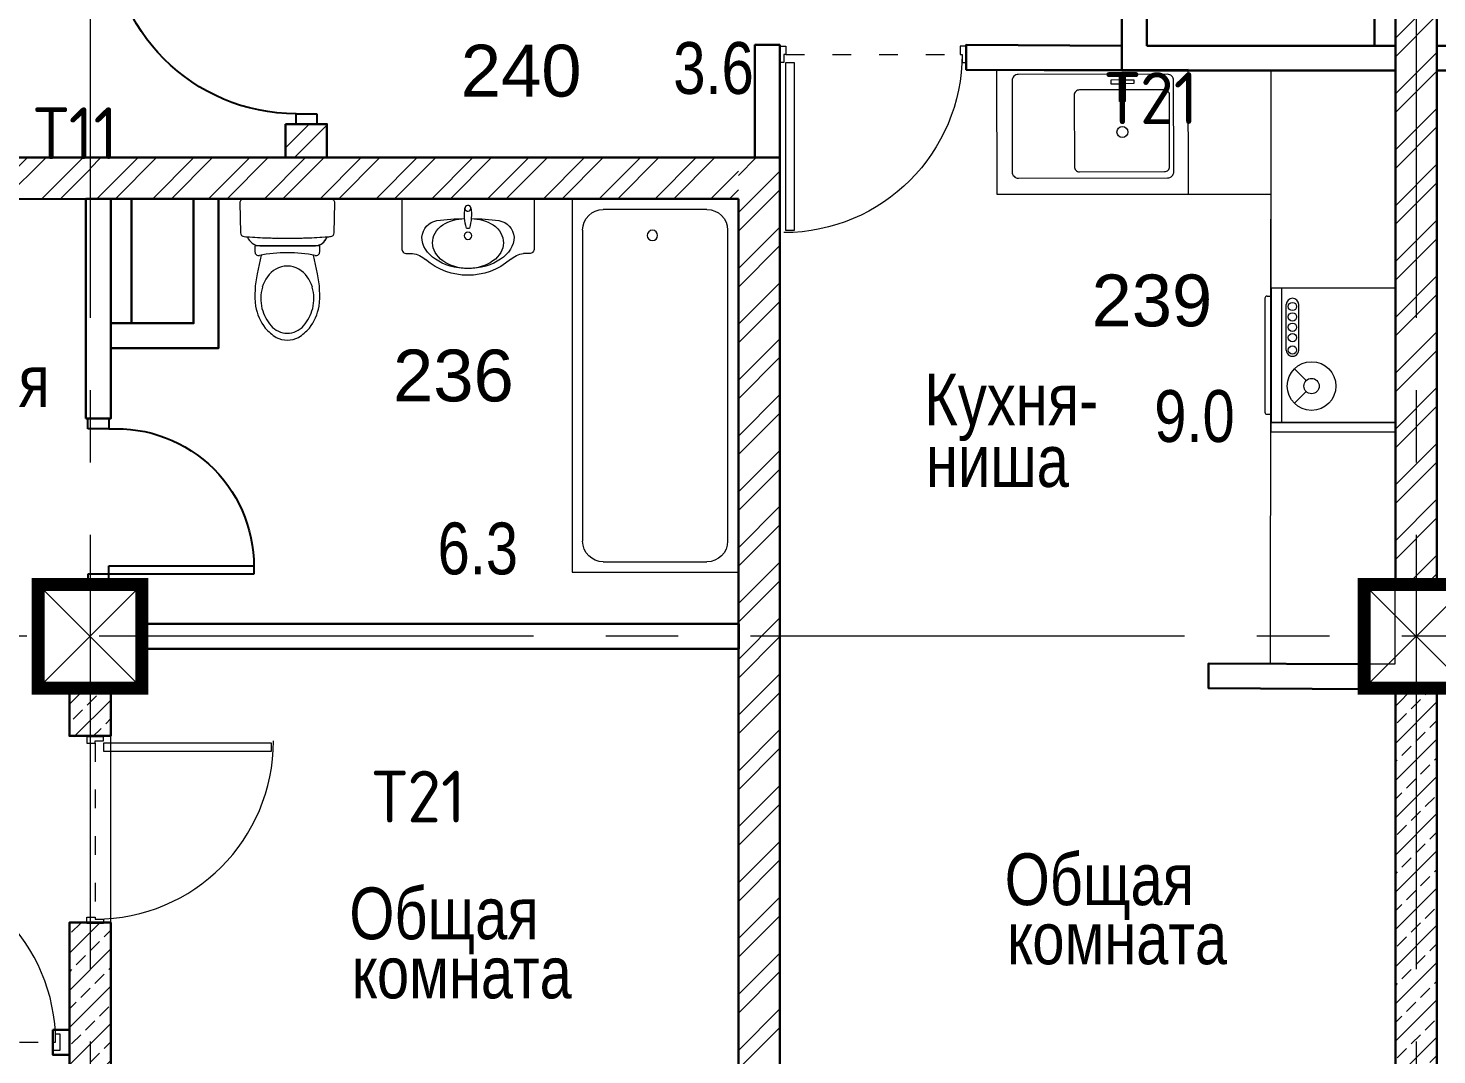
# Model space of a CAD drawing. Header units: millimetres. Extents: x -7566 to 51834, y -19356 to 38606.
# Drawn here: x 12503 to 19302, y 3980 to 8932 of the extents above; entities that cross this region are included whole.
import ezdxf

# ---------------------------------------------------------------- set-up
doc = ezdxf.new("R2010")
doc.units = ezdxf.units.MM
for name, pattern in [('ACAD_ISO03W100', [30, 12, -18]), ('CENTER2', [28.575, 19.05, -3.175, 3.175, -3.175]), ('STROT', [1.7, 0.5, -1.2])]:
    doc.linetypes.add(name, pattern=pattern)
for name, color, linetype, lineweight in [('++++обратка', 5, 'Continuous', 30), ('++ОВ Надписи', 7, 'Continuous', 20), ('SANTECHNIC', 144, 'Continuous', 9), ('STENA', 22, 'Continuous', 50), ('Вытяжка', 5, 'Continuous', 35), ('Колонна', 15, 'Continuous', 30), ('Колонны', 7, 'Continuous', 30), ('оси', 6, 'STROT', 9), ('РП-АР_Площадь', 3, 'Continuous', 30), ('стена', 7, 'Continuous', 53), ('СТЕНЫ', 250, 'Continuous', 35), ('текст', 224, 'Continuous', 25)]:
    doc.layers.add(name, color=color, linetype=linetype, lineweight=lineweight)
doc.layers.add('DOORS', color=27, linetype='Continuous')
doc.layers.add('okna_dveri', color=191, linetype='Continuous')
doc.layers.get('++++обратка').off()
doc.styles.add('arial', font='arial.ttf')
doc.styles.add('GOST Common_I', font='', dxfattribs={"height": 200})
doc.styles.get('GOST Common_I').set_extended_font_data('GOST Common')
pattern_1 = [(225, (-1419257.2, 495005.17), (89.802561, -89.802561), []), (225, (-1419347.01, 495005.17), (89.802561, -89.802561), [63.5, -31.75])]

# ---------------------------------------------------------------- blocks, each defined once
blk = doc.blocks.new('D_800')
at = {"color": 251, "true_color": 0x4f5a69}
for p, q in [((90, 800), (50, 800)), ((50, 800), (50, 100)), ((90, 100), (90, 800)), ((0, 0), (0, 100)), ((0, 100), (50, 100)), ((50, 100), (90, 100)), ((50, 100), (50, 0)), ((800, 100), (750, 100)), ((750, 100), (750, 0)), ((800, 0), (800, 100)), ((50, 0), (0, 0)), ((750, 0), (800, 0))]:
    blk.add_line(p, q, dxfattribs=at)
blk.add_arc((87.6, 137.6), 663.4, 356.74877, 93.25123, dxfattribs=at)
blk = doc.blocks.new('dafgbdf')
at = {"layer": 'SANTECHNIC', "lineweight": 0, "ltscale": 100}
for p, q in [((835689.1, -11299.9), (833889.1, -11299.9)), ((833889.1, -12099.9), (833889.1, -11299.9)), ((835539.1, -11349.9), (834039.1, -11349.9)), ((833939.1, -11949.9), (833939.1, -11449.9)), ((835639.1, -11449.9), (835639.1, -11949.9)), ((835689.1, -12099.9), (833889.1, -12099.9)), ((835539.1, -12049.9), (834039.1, -12049.9))]:
    blk.add_line(p, q, dxfattribs=at)
blk.add_circle((835513.9, -11713.2), 25, dxfattribs=at)
for centre, start, end in [((834039.1, -11449.9), 90, 180), ((835539.1, -11449.9), 0, 90), ((834039.1, -11949.9), 180, 270), ((835539.1, -11949.9), 270, 0)]:
    blk.add_arc(centre, 100, start, end, dxfattribs=at)
blk = doc.blocks.new('бид')
at = {"layer": 'SANTECHNIC', "color": 163, "lineweight": 5, "true_color": 0x617bb3}
for p, q in [((21683.2, 22153.5), (21683.2, 22575.6)), ((21701.7, 22593.6), (21846.7, 22590.2)), ((21908.2, 22208.1), (21908.2, 22521)), ((21908.2, 22521), (21937.6, 22521)), ((21953.7, 22491.2), (22044.7, 22509.9)), ((21908.2, 22497.3), (21908.2, 22231.8)), ((22044.7, 22219.2), (21953.7, 22237.9)), ((21937.6, 22208.1), (21908.2, 22208.1)), ((21846.7, 22138.9), (21701.7, 22135.5))]:
    blk.add_line(p, q, dxfattribs=at)
at = {"layer": 'SANTECHNIC', "color": 163, "lineweight": 5, "true_color": 0x617bb3, "extrusion": (0, 0, -1)}
for centre, major_axis, ratio, start_param, end_param in [((21701.2, 22575.6), (12.7, 12.7), 1, 3.926973, 5.521574), ((21701.2, 22575.6), (12.7, 12.7), 1, 3.926973, 5.521574), ((21701.2, 22575.6), (12.7, 12.7), 1, 3.926973, 5.521574), ((21701.2, 22575.6), (12.7, 12.7), 1, 3.926973, 5.521574), ((21701.2, 22575.6), (12.7, 12.7), 1, 3.926973, 5.521574), ((21701.2, 22575.6), (12.7, 12.7), 1, 3.926973, 5.521574), ((21701.2, 22575.6), (12.7, 12.7), 1, 3.926973, 5.521574), ((21701.2, 22575.6), (12.7, 12.7), 1, 3.926973, 5.521574), ((21701.2, 22575.6), (12.7, 12.7), 1, 3.926973, 5.521574), ((21701.2, 22575.6), (12.7, 12.7), 1, 3.926973, 5.521574), ((21701.2, 22575.6), (12.7, 12.7), 1, 3.926973, 5.521574), ((21846.3, 22572.2), (12.7, 12.7), 1, 5.521549, 6.989943), ((21846.3, 22572.2), (12.7, 12.7), 1, 5.521549, 6.989943), ((21846.3, 22572.2), (12.7, 12.7), 1, 5.521549, 6.989943), ((21846.3, 22572.2), (12.7, 12.7), 1, 5.521549, 6.989943), ((21846.3, 22572.2), (12.7, 12.7), 1, 5.521549, 6.989943), ((21846.3, 22572.2), (12.7, 12.7), 1, 5.521549, 6.989943), ((21846.3, 22572.2), (12.7, 12.7), 1, 5.521549, 6.989943), ((21846.3, 22572.2), (12.7, 12.7), 1, 5.521549, 6.989943), ((21846.3, 22572.2), (12.7, 12.7), 1, 5.521549, 6.989943), ((21846.3, 22572.2), (12.7, 12.7), 1, 5.521549, 6.989943), ((21846.3, 22572.2), (12.7, 12.7), 1, 5.521549, 6.989943), ((19269, 22369.2), (1840.7, -1840.7), 1, -0.863983, -0.857583), ((19269, 22369.2), (1840.7, -1840.7), 1, -0.863983, -0.857583), ((19269, 22369.2), (1840.7, -1840.7), 1, -0.863983, -0.857583), ((19269, 22369.2), (1840.7, -1840.7), 1, -0.863983, -0.857583), ((19269, 22369.2), (1840.7, -1840.7), 1, -0.863983, -0.857583), ((19269, 22369.2), (1840.7, -1840.7), 1, -0.863983, -0.857583), ((19269, 22369.2), (1840.7, -1840.7), 1, -0.863983, -0.857583), ((19269, 22369.2), (1840.7, -1840.7), 1, -0.863983, -0.857583), ((19269, 22369.2), (1840.7, -1840.7), 1, -0.863983, -0.857583), ((19269, 22369.2), (1840.7, -1840.7), 1, -0.863983, -0.857583), ((19269, 22369.2), (1840.7, 1840.7), 1, 0.706814, 0.787191), ((21845.2, 22497.3), (44.5, 44.5), 1, 5.824608, 7.068567), ((21845.2, 22497.3), (44.5, 44.5), 1, 5.824608, 7.068567), ((21845.2, 22497.3), (44.5, 44.5), 1, 5.824608, 7.068567), ((21845.2, 22497.3), (44.5, 44.5), 1, 5.824608, 7.068567), ((21845.2, 22497.3), (44.5, 44.5), 1, 5.824608, 7.068567), ((21845.2, 22497.3), (44.5, 44.5), 1, 5.824608, 7.068567), ((21845.2, 22497.3), (44.5, 44.5), 1, 5.824608, 7.068567), ((21845.2, 22497.3), (44.5, 44.5), 1, 5.824608, 7.068567), ((21845.2, 22497.3), (44.5, 44.5), 1, 5.824608, 7.068567), ((21845.2, 22497.3), (44.5, 44.5), 1, 5.824608, 7.068567), ((21845.2, 22497.3), (44.5, 44.5), 1, 5.824605, 7.068567), ((19269, 22369.2), (1840.7, 1840.7), 1, 0.713213, 0.787191), ((19269, 22369.2), (1840.7, 1840.7), 1, 0.713213, 0.787191), ((19269, 22369.2), (1840.7, 1840.7), 1, 0.713213, 0.787191), ((19269, 22369.2), (1840.7, 1840.7), 1, 0.713213, 0.787191), ((19269, 22369.2), (1840.7, 1840.7), 1, 0.713213, 0.787191), ((19269, 22369.2), (1840.7, 1840.7), 1, 0.713213, 0.787191), ((19269, 22369.2), (1840.7, 1840.7), 1, 0.713213, 0.787191), ((19269, 22369.2), (1840.7, 1840.7), 1, 0.713213, 0.787191), ((19269, 22369.2), (1840.7, 1840.7), 1, 0.713213, 0.787191), ((19269, 22369.2), (1840.7, 1840.7), 1, 0.713213, 0.787191), ((21937.6, 22503), (12.7, 12.7), 1, 5.497805, 7.263294), ((21937.6, 22503), (12.7, 12.7), 1, 5.497805, 7.263294), ((21937.6, 22503), (12.7, 12.7), 1, 5.497805, 7.263294), ((21937.6, 22503), (12.7, 12.7), 1, 5.497805, 7.263294), ((21937.6, 22503), (12.7, 12.7), 1, 5.497805, 7.263294), ((21937.6, 22503), (12.7, 12.7), 1, 5.497805, 7.263294), ((21937.6, 22503), (12.7, 12.7), 1, 5.497805, 7.263294), ((21937.6, 22503), (12.7, 12.7), 1, 5.497805, 7.263294), ((21937.6, 22503), (12.7, 12.7), 1, 5.497805, 7.263294), ((21937.6, 22503), (12.7, 12.7), 1, 5.497805, 7.263294), ((21937.6, 22503), (12.7, 12.7), 1, 5.497805, 7.263294), ((22143.4, 22076.8), (314.1, -314.1), 1, 3.702908, 4.054452), ((22143.4, 22076.8), (314.1, -314.1), 1, 3.702908, 4.054452), ((22143.4, 22076.8), (314.1, -314.1), 1, 3.702908, 4.054452), ((22143.4, 22076.8), (314.1, -314.1), 1, 3.702908, 4.054452), ((22143.4, 22076.8), (314.1, -314.1), 1, 3.702908, 4.054452), ((22143.4, 22076.8), (314.1, -314.1), 1, 3.702908, 4.054452), ((22143.4, 22076.8), (314.1, -314.1), 1, 3.702908, 4.054452), ((22143.4, 22076.8), (314.1, -314.1), 1, 3.702908, 4.054452), ((22143.4, 22076.8), (314.1, -314.1), 1, 3.702908, 4.054452), ((22143.4, 22076.8), (314.1, -314.1), 1, 3.702908, 4.054452), ((22143.4, 22076.8), (314.1, -314.1), 1, 3.702908, 4.054452), ((22160.4, 22284.9), (166.8, 166.8), 1, 5.66572, 6.159469), ((22160.4, 22284.9), (166.8, 166.8), 1, 5.66572, 6.159469), ((22160.4, 22284.9), (166.8, 166.8), 1, 5.66572, 6.159469), ((22160.4, 22284.9), (166.8, 166.8), 1, 5.66572, 6.159469), ((22160.4, 22284.9), (166.8, 166.8), 1, 5.66572, 6.159469), ((22160.4, 22284.9), (166.8, 166.8), 1, 5.66572, 6.159469), ((22160.4, 22284.9), (166.8, 166.8), 1, 5.66572, 6.159469), ((22160.4, 22284.9), (166.8, 166.8), 1, 5.66572, 6.159469), ((22160.4, 22284.9), (166.8, 166.8), 1, 5.66572, 6.159469), ((22160.4, 22284.9), (166.8, 166.8), 1, 5.66572, 6.159469), ((22160.4, 22284.9), (166.8, 166.8), 1, 5.66572, 6.159469), ((22639.9, 22364.6), (493.4, 493.4), 1, 3.732293, 4.121682), ((22639.9, 22364.6), (493.4, 493.4), 1, 3.732293, 4.121682), ((22639.9, 22364.6), (493.4, 493.4), 1, 3.732293, 4.121682), ((22639.9, 22364.6), (493.4, 493.4), 1, 3.732293, 4.121682), ((22639.9, 22364.6), (493.4, 493.4), 1, 3.732293, 4.121682), ((22639.9, 22364.6), (493.4, 493.4), 1, 3.732293, 4.121682), ((22639.9, 22364.6), (493.4, 493.4), 1, 3.732293, 4.121682), ((22639.9, 22364.6), (493.4, 493.4), 1, 3.732293, 4.121682), ((22639.9, 22364.6), (493.4, 493.4), 1, 3.732293, 4.121682), ((22639.9, 22364.6), (493.4, 493.4), 1, 3.732293, 4.121682), ((22639.9, 22364.6), (493.4, 493.4), 1, 3.732293, 4.121682), ((22147.8, 22340.4), (106.2, -106.2), 1, 2.917964, 3.65895), ((22147.8, 22340.4), (106.2, -106.2), 1, 2.917964, 3.65895), ((22147.8, 22340.4), (106.2, -106.2), 1, 2.917964, 3.65895), ((22147.8, 22340.4), (106.2, -106.2), 1, 2.917964, 3.65895), ((22147.8, 22340.4), (106.2, -106.2), 1, 2.917964, 3.65895), ((22147.8, 22340.4), (106.2, -106.2), 1, 2.917964, 3.65895), ((22147.8, 22340.4), (106.2, -106.2), 1, 2.917964, 3.65895), ((22147.8, 22340.4), (106.2, -106.2), 1, 2.917964, 3.65895), ((22147.8, 22340.4), (106.2, -106.2), 1, 2.917964, 3.65895), ((22147.8, 22340.4), (106.2, -106.2), 1, 2.917964, 3.65895), ((22147.8, 22340.4), (106.2, -106.2), 1, 2.917964, 3.65895), ((22163.4, 22276.3), (152.8, 152.8), 1, 5.238454, 5.72234), ((22163.4, 22276.3), (152.8, 152.8), 1, 5.238454, 5.72234), ((22163.4, 22276.3), (152.8, 152.8), 1, 5.238454, 5.72234), ((22163.4, 22276.3), (152.8, 152.8), 1, 5.238454, 5.72234), ((22163.4, 22276.3), (152.8, 152.8), 1, 5.238454, 5.72234), ((22163.4, 22276.3), (152.8, 152.8), 1, 5.238454, 5.72234), ((22163.4, 22276.3), (152.8, 152.8), 1, 5.238454, 5.72234), ((22163.4, 22276.3), (152.8, 152.8), 1, 5.238454, 5.72234), ((22163.4, 22276.3), (152.8, 152.8), 1, 5.238454, 5.72234), ((22163.4, 22276.3), (152.8, 152.8), 1, 5.238454, 5.72234), ((22163.4, 22276.3), (152.8, 152.8), 1, 5.238454, 5.72234), ((22147.4, 22264.9), (163.5, 163.5), 1, 5.779049, 6.187594), ((22147.4, 22264.9), (163.5, 163.5), 1, 5.779049, 6.187594), ((22147.4, 22264.9), (163.5, 163.5), 1, 5.779049, 6.187594), ((22147.4, 22264.9), (163.5, 163.5), 1, 5.779049, 6.187594), ((22147.4, 22264.9), (163.5, 163.5), 1, 5.779049, 6.187594), ((22147.4, 22264.9), (163.5, 163.5), 1, 5.779049, 6.187594), ((22147.4, 22264.9), (163.5, 163.5), 1, 5.779049, 6.187594), ((22147.4, 22264.9), (163.5, 163.5), 1, 5.779049, 6.187594), ((22147.4, 22264.9), (163.5, 163.5), 1, 5.779049, 6.187594), ((22147.4, 22264.9), (163.5, 163.5), 1, 5.779049, 6.187594), ((22147.4, 22264.9), (163.5, 163.5), 1, 5.779049, 6.187594), ((22227.8, 22365.3), (72.5, 72.5), 1, 6.205612, 7.075907), ((22227.8, 22365.3), (72.5, 72.5), 1, 6.205612, 7.075907), ((22227.8, 22365.3), (72.5, 72.5), 1, 6.205612, 7.075907), ((22227.8, 22365.3), (72.5, 72.5), 1, 6.205612, 7.075907), ((22227.8, 22365.3), (72.5, 72.5), 1, 6.205612, 7.075907), ((22227.8, 22365.3), (72.5, 72.5), 1, 6.205612, 7.075907), ((22227.8, 22365.3), (72.5, 72.5), 1, 6.205612, 7.075907), ((22227.8, 22365.3), (72.5, 72.5), 1, 6.205612, 7.075907), ((22227.8, 22365.3), (72.5, 72.5), 1, 6.205612, 7.075907), ((22227.8, 22365.3), (72.5, 72.5), 1, 6.205612, 7.075907), ((22227.8, 22365.3), (72.5, 72.5), 1, 6.205612, 7.075907), ((22176, 22314.7), (143.4, -143.4), 1, 4.618354, 4.963396), ((22176, 22314.7), (143.4, -143.4), 1, 4.618354, 4.963396), ((22176, 22314.7), (143.4, -143.4), 1, 4.618354, 4.963396), ((22176, 22314.7), (143.4, -143.4), 1, 4.618354, 4.963396), ((22176, 22314.7), (143.4, -143.4), 1, 4.618354, 4.963396), ((22176, 22314.7), (143.4, -143.4), 1, 4.618354, 4.963396), ((22176, 22314.7), (143.4, -143.4), 1, 4.618354, 4.963396), ((22176, 22314.7), (143.4, -143.4), 1, 4.618354, 4.963396), ((22176, 22314.7), (143.4, -143.4), 1, 4.618354, 4.963396), ((22176, 22314.7), (143.4, -143.4), 1, 4.618354, 4.963396), ((22176, 22314.7), (143.4, -143.4), 1, 4.618354, 4.963396), ((21845.2, 22351.5), (44.5, 44.5), 1, -0.45858, -0.458577), ((21845.2, 22351.5), (44.5, 44.5), 1, -0.45858, -0.458577), ((21845.2, 22351.5), (44.5, 44.5), 1, -0.45858, -0.458577), ((21845.2, 22351.5), (44.5, 44.5), 1, -0.45858, -0.458577), ((21845.2, 22351.5), (44.5, 44.5), 1, -0.45858, -0.458577), ((21845.2, 22351.5), (44.5, 44.5), 1, -0.45858, -0.458577), ((21845.2, 22351.5), (44.5, 44.5), 1, -0.45858, -0.458577), ((21845.2, 22351.5), (44.5, 44.5), 1, -0.45858, -0.458577), ((21845.2, 22351.5), (44.5, 44.5), 1, -0.45858, -0.458577), ((21845.2, 22351.5), (44.5, 44.5), 1, -0.45858, -0.458577), ((22121.6, 22364.6), (81.5, -81.5), 1, 2.356198, 2.861304), ((22121.6, 22364.6), (81.5, -81.5), 1, 2.356198, 2.861304), ((22121.6, 22364.6), (81.5, -81.5), 1, 2.356198, 2.861304), ((22121.6, 22364.6), (81.5, -81.5), 1, 2.356198, 2.861304), ((22121.6, 22364.6), (81.5, -81.5), 1, 2.356198, 2.861304), ((22121.6, 22364.6), (81.5, -81.5), 1, 2.356198, 2.861304), ((22121.6, 22364.6), (81.5, -81.5), 1, 2.356198, 2.861304), ((22121.6, 22364.6), (81.5, -81.5), 1, 2.356198, 2.861304), ((22121.6, 22364.6), (81.5, -81.5), 1, 2.356198, 2.861304), ((22121.6, 22364.6), (81.5, -81.5), 1, 2.356198, 2.861304), ((22121.6, 22364.6), (81.5, -81.5), 1, 2.356198, 2.861304), ((22256.3, 22366.7), (75.9, -75.9), 1, -1.283954, -0.765249), ((22256.3, 22366.7), (75.9, -75.9), 1, -1.283954, -0.765249), ((22256.3, 22366.7), (75.9, -75.9), 1, -1.283954, -0.765249), ((22256.3, 22366.7), (75.9, -75.9), 1, -1.283954, -0.765249), ((22256.3, 22366.7), (75.9, -75.9), 1, -1.283954, -0.765249), ((22256.3, 22366.7), (75.9, -75.9), 1, -1.283954, -0.765249), ((22256.3, 22366.7), (75.9, -75.9), 1, -1.283954, -0.765249), ((22256.3, 22366.7), (75.9, -75.9), 1, -1.283954, -0.765249), ((22256.3, 22366.7), (75.9, -75.9), 1, -1.283954, -0.765249), ((22256.3, 22366.7), (75.9, -75.9), 1, -1.283954, -0.765249), ((22256.3, 22366.7), (75.9, -75.9), 1, -1.283954, -0.765249), ((19269, 22359.9), (1840.7, -1840.7), 1, -0.787192, -0.706815), ((19269, 22359.9), (1840.7, -1840.7), 1, -0.787192, -0.714012), ((19269, 22359.9), (1840.7, -1840.7), 1, -0.787192, -0.714012), ((19269, 22359.9), (1840.7, -1840.7), 1, -0.787192, -0.714012), ((19269, 22359.9), (1840.7, -1840.7), 1, -0.787192, -0.714012), ((19269, 22359.9), (1840.7, -1840.7), 1, -0.787192, -0.714012), ((19269, 22359.9), (1840.7, -1840.7), 1, -0.787192, -0.714012), ((19269, 22359.9), (1840.7, -1840.7), 1, -0.787192, -0.714012), ((19269, 22359.9), (1840.7, -1840.7), 1, -0.787192, -0.714012), ((19269, 22359.9), (1840.7, -1840.7), 1, -0.787192, -0.714012), ((19269, 22359.9), (1840.7, -1840.7), 1, -0.787192, -0.714012), ((22121.6, 22364.6), (81.5, -81.5), 1, 1.851087, 2.356193), ((22121.6, 22364.6), (81.5, -81.5), 1, 1.851087, 2.356193), ((22121.6, 22364.6), (81.5, -81.5), 1, 1.851087, 2.356193), ((22121.6, 22364.6), (81.5, -81.5), 1, 1.851087, 2.356193), ((22121.6, 22364.6), (81.5, -81.5), 1, 1.851087, 2.356193), ((22121.6, 22364.6), (81.5, -81.5), 1, 1.851087, 2.356193), ((22121.6, 22364.6), (81.5, -81.5), 1, 1.851087, 2.356193), ((22121.6, 22364.6), (81.5, -81.5), 1, 1.851087, 2.356193), ((22121.6, 22364.6), (81.5, -81.5), 1, 1.851087, 2.356193), ((22121.6, 22364.6), (81.5, -81.5), 1, 1.851087, 2.356193), ((22121.6, 22364.6), (81.5, -81.5), 1, 1.851087, 2.356193), ((22147.8, 22388.7), (106.2, -106.2), 1, 1.053441, 1.794427), ((22147.8, 22388.7), (106.2, -106.2), 1, 1.053441, 1.794427), ((22147.8, 22388.7), (106.2, -106.2), 1, 1.053441, 1.794427), ((22147.8, 22388.7), (106.2, -106.2), 1, 1.053441, 1.794427), ((22147.8, 22388.7), (106.2, -106.2), 1, 1.053441, 1.794427), ((22147.8, 22388.7), (106.2, -106.2), 1, 1.053441, 1.794427), ((22147.8, 22388.7), (106.2, -106.2), 1, 1.053441, 1.794427), ((22147.8, 22388.7), (106.2, -106.2), 1, 1.053441, 1.794427), ((22147.8, 22388.7), (106.2, -106.2), 1, 1.053441, 1.794427), ((22147.8, 22388.7), (106.2, -106.2), 1, 1.053441, 1.794427), ((22147.8, 22388.7), (106.2, -106.2), 1, 1.053441, 1.794427), ((22227.8, 22363.8), (72.5, 72.5), 1, 0.778081, 1.648375), ((22227.8, 22363.8), (72.5, 72.5), 1, 0.778081, 1.648375), ((22227.8, 22363.8), (72.5, 72.5), 1, 0.778081, 1.648375), ((22227.8, 22363.8), (72.5, 72.5), 1, 0.778081, 1.648375), ((22227.8, 22363.8), (72.5, 72.5), 1, 0.778081, 1.648375), ((22227.8, 22363.8), (72.5, 72.5), 1, 0.778081, 1.648375), ((22227.8, 22363.8), (72.5, 72.5), 1, 0.778081, 1.648375), ((22227.8, 22363.8), (72.5, 72.5), 1, 0.778081, 1.648375), ((22227.8, 22363.8), (72.5, 72.5), 1, 0.778081, 1.648375), ((22227.8, 22363.8), (72.5, 72.5), 1, 0.778081, 1.648375), ((22227.8, 22363.8), (72.5, 72.5), 1, 0.778081, 1.648375), ((22176, 22414.4), (143.4, 143.4), 1, 1.319789, 1.66483), ((22176, 22414.4), (143.4, 143.4), 1, 1.319789, 1.66483), ((22176, 22414.4), (143.4, 143.4), 1, 1.319789, 1.66483), ((22176, 22414.4), (143.4, 143.4), 1, 1.319789, 1.66483), ((22176, 22414.4), (143.4, 143.4), 1, 1.319789, 1.66483), ((22176, 22414.4), (143.4, 143.4), 1, 1.319789, 1.66483), ((22176, 22414.4), (143.4, 143.4), 1, 1.319789, 1.66483), ((22176, 22414.4), (143.4, 143.4), 1, 1.319789, 1.66483), ((22176, 22414.4), (143.4, 143.4), 1, 1.319789, 1.66483), ((22176, 22414.4), (143.4, 143.4), 1, 1.319789, 1.66483), ((22176, 22414.4), (143.4, 143.4), 1, 1.319789, 1.66483), ((22256.3, 22362.4), (75.9, -75.9), 1, -0.805548, -0.286843), ((22256.3, 22362.4), (75.9, -75.9), 1, -0.805548, -0.286843), ((22256.3, 22362.4), (75.9, -75.9), 1, -0.805548, -0.286843), ((22256.3, 22362.4), (75.9, -75.9), 1, -0.805548, -0.286843), ((22256.3, 22362.4), (75.9, -75.9), 1, -0.805548, -0.286843), ((22256.3, 22362.4), (75.9, -75.9), 1, -0.805548, -0.286843), ((22256.3, 22362.4), (75.9, -75.9), 1, -0.805548, -0.286843), ((22256.3, 22362.4), (75.9, -75.9), 1, -0.805548, -0.286843), ((22256.3, 22362.4), (75.9, -75.9), 1, -0.805548, -0.286843), ((22256.3, 22362.4), (75.9, -75.9), 1, -0.805548, -0.286843), ((22256.3, 22362.4), (75.9, -75.9), 1, -0.805548, -0.286843), ((22163.4, 22452.8), (152.8, -152.8), 1, 0.560845, 1.04473), ((22163.4, 22452.8), (152.8, -152.8), 1, 0.560845, 1.04473), ((22163.4, 22452.8), (152.8, -152.8), 1, 0.560845, 1.04473), ((22163.4, 22452.8), (152.8, -152.8), 1, 0.560845, 1.04473), ((22163.4, 22452.8), (152.8, -152.8), 1, 0.560845, 1.04473), ((22163.4, 22452.8), (152.8, -152.8), 1, 0.560845, 1.04473), ((22163.4, 22452.8), (152.8, -152.8), 1, 0.560845, 1.04473), ((22163.4, 22452.8), (152.8, -152.8), 1, 0.560845, 1.04473), ((22163.4, 22452.8), (152.8, -152.8), 1, 0.560845, 1.04473), ((22163.4, 22452.8), (152.8, -152.8), 1, 0.560845, 1.04473), ((22163.4, 22452.8), (152.8, -152.8), 1, 0.560845, 1.04473), ((22160.4, 22444.2), (166.8, -166.8), 1, 0.123713, 0.617462), ((22160.4, 22444.2), (166.8, -166.8), 1, 0.123713, 0.617462), ((22160.4, 22444.2), (166.8, -166.8), 1, 0.123713, 0.617462), ((22160.4, 22444.2), (166.8, -166.8), 1, 0.123713, 0.617462), ((22160.4, 22444.2), (166.8, -166.8), 1, 0.123713, 0.617462), ((22160.4, 22444.2), (166.8, -166.8), 1, 0.123713, 0.617462), ((22160.4, 22444.2), (166.8, -166.8), 1, 0.123713, 0.617462), ((22160.4, 22444.2), (166.8, -166.8), 1, 0.123713, 0.617462), ((22160.4, 22444.2), (166.8, -166.8), 1, 0.123713, 0.617462), ((22160.4, 22444.2), (166.8, -166.8), 1, 0.123713, 0.617462), ((22160.4, 22444.2), (166.8, -166.8), 1, 0.123713, 0.617462), ((22147.4, 22464.2), (163.5, 163.5), 1, 1.666383, 2.074928), ((22147.4, 22464.2), (163.5, 163.5), 1, 1.666383, 2.074928), ((22147.4, 22464.2), (163.5, 163.5), 1, 1.666383, 2.074928), ((22147.4, 22464.2), (163.5, 163.5), 1, 1.666383, 2.074928), ((22147.4, 22464.2), (163.5, 163.5), 1, 1.666383, 2.074928), ((22147.4, 22464.2), (163.5, 163.5), 1, 1.666383, 2.074928), ((22147.4, 22464.2), (163.5, 163.5), 1, 1.666383, 2.074928), ((22147.4, 22464.2), (163.5, 163.5), 1, 1.666383, 2.074928), ((22147.4, 22464.2), (163.5, 163.5), 1, 1.666383, 2.074928), ((22147.4, 22464.2), (163.5, 163.5), 1, 1.666383, 2.074928), ((22147.4, 22464.2), (163.5, 163.5), 1, 1.666383, 2.074928), ((19269, 22359.9), (1840.7, -1840.7), 1, -0.714012, -0.706815), ((19269, 22359.9), (1840.7, -1840.7), 1, -0.714012, -0.706815), ((19269, 22359.9), (1840.7, -1840.7), 1, -0.714012, -0.706815), ((19269, 22359.9), (1840.7, -1840.7), 1, -0.714012, -0.706815), ((19269, 22359.9), (1840.7, -1840.7), 1, -0.714012, -0.706815), ((19269, 22359.9), (1840.7, -1840.7), 1, -0.714012, -0.706815), ((19269, 22359.9), (1840.7, -1840.7), 1, -0.714012, -0.706815), ((19269, 22359.9), (1840.7, -1840.7), 1, -0.714012, -0.706815), ((19269, 22359.9), (1840.7, -1840.7), 1, -0.714012, -0.706815), ((19269, 22359.9), (1840.7, -1840.7), 1, -0.714012, -0.706815), ((21845.4, 22231.3), (44.2, 44.2), 1, 1.951344, 2.029958), ((21845.4, 22231.3), (44.2, 44.2), 1, 1.951344, 2.029958), ((21845.4, 22231.3), (44.2, 44.2), 1, 1.951344, 2.029958), ((21845.4, 22231.3), (44.2, 44.2), 1, 1.951344, 2.029958), ((21845.4, 22231.3), (44.2, 44.2), 1, 1.951344, 2.029958), ((21845.4, 22231.3), (44.2, 44.2), 1, 1.951344, 2.029958), ((21845.4, 22231.3), (44.2, 44.2), 1, 1.951344, 2.029958), ((21845.4, 22231.3), (44.2, 44.2), 1, 1.951344, 2.029958), ((21845.4, 22231.3), (44.2, 44.2), 1, 1.951344, 2.029958), ((21845.4, 22231.3), (44.2, 44.2), 1, 1.951344, 2.029958), ((21845.4, 22231.3), (44.2, 44.2), 1, 1.951344, 2.029958), ((21845.2, 22231.8), (60.6, -18.2), 0.94795, -0.306526, 0.964502), ((21845.2, 22231.8), (60.6, -18.2), 0.94795, -0.24712, 0.964502), ((21845.2, 22231.8), (60.6, -18.2), 0.94795, -0.24712, 0.964502), ((21845.2, 22231.8), (60.6, -18.2), 0.94795, -0.24712, 0.964502), ((21845.2, 22231.8), (60.6, -18.2), 0.94795, -0.24712, 0.964502), ((21845.2, 22231.8), (60.6, -18.2), 0.94795, -0.24712, 0.964502), ((21845.2, 22231.8), (60.6, -18.2), 0.94795, -0.24712, 0.964502), ((21845.2, 22231.8), (60.6, -18.2), 0.94795, -0.24712, 0.964502), ((21845.2, 22231.8), (60.6, -18.2), 0.94795, -0.24712, 0.964502), ((21845.2, 22231.8), (60.6, -18.2), 0.94795, -0.24712, 0.964502), ((21845.2, 22231.8), (60.6, -18.2), 0.94795, -0.24712, 0.964502), ((21845.2, 22231.8), (60.6, -18.2), 0.94795, -0.306526, -0.24712), ((21845.2, 22231.8), (60.6, -18.2), 0.94795, -0.306526, -0.24712), ((21845.2, 22231.8), (60.6, -18.2), 0.94795, -0.306526, -0.24712), ((21845.2, 22231.8), (60.6, -18.2), 0.94795, -0.306526, -0.24712), ((21845.2, 22231.8), (60.6, -18.2), 0.94795, -0.306526, -0.24712), ((21845.2, 22231.8), (60.6, -18.2), 0.94795, -0.306526, -0.24712), ((21845.2, 22231.8), (60.6, -18.2), 0.94795, -0.306526, -0.24712), ((21845.2, 22231.8), (60.6, -18.2), 0.94795, -0.306526, -0.24712), ((21845.2, 22231.8), (60.6, -18.2), 0.94795, -0.306526, -0.24712), ((21845.2, 22231.8), (60.6, -18.2), 0.94795, -0.306526, -0.24712), ((21937.6, 22226.1), (12.7, 12.7), 1, 0.59071, 2.356199), ((21937.6, 22226.1), (12.7, 12.7), 1, 0.59071, 2.356199), ((21937.6, 22226.1), (12.7, 12.7), 1, 0.59071, 2.356199), ((21937.6, 22226.1), (12.7, 12.7), 1, 0.59071, 2.356199), ((21937.6, 22226.1), (12.7, 12.7), 1, 0.59071, 2.356199), ((21937.6, 22226.1), (12.7, 12.7), 1, 0.59071, 2.356199), ((21937.6, 22226.1), (12.7, 12.7), 1, 0.59071, 2.356199), ((21937.6, 22226.1), (12.7, 12.7), 1, 0.59071, 2.356199), ((21937.6, 22226.1), (12.7, 12.7), 1, 0.59071, 2.356199), ((21937.6, 22226.1), (12.7, 12.7), 1, 0.59071, 2.356199), ((21937.6, 22226.1), (12.7, 12.7), 1, 0.59071, 2.356199), ((22143.4, 22652.3), (314.1, -314.1), 1, 0.657938, 1.009482), ((22143.4, 22652.3), (314.1, -314.1), 1, 0.657938, 1.009482), ((22143.4, 22652.3), (314.1, -314.1), 1, 0.657938, 1.009482), ((22143.4, 22652.3), (314.1, -314.1), 1, 0.657938, 1.009482), ((22143.4, 22652.3), (314.1, -314.1), 1, 0.657938, 1.009482), ((22143.4, 22652.3), (314.1, -314.1), 1, 0.657938, 1.009482), ((22143.4, 22652.3), (314.1, -314.1), 1, 0.657938, 1.009482), ((22143.4, 22652.3), (314.1, -314.1), 1, 0.657938, 1.009482), ((22143.4, 22652.3), (314.1, -314.1), 1, 0.657938, 1.009482), ((22143.4, 22652.3), (314.1, -314.1), 1, 0.657938, 1.009482), ((22143.4, 22652.3), (314.1, -314.1), 1, 0.657938, 1.009482), ((21701.2, 22153.5), (12.7, -12.7), 1, 0.761582, 2.356182), ((21701.2, 22153.5), (12.7, -12.7), 1, 0.761582, 2.356182), ((21701.2, 22153.5), (12.7, -12.7), 1, 0.761582, 2.356182), ((21701.2, 22153.5), (12.7, -12.7), 1, 0.761582, 2.356182), ((21701.2, 22153.5), (12.7, -12.7), 1, 0.761582, 2.356182), ((21701.2, 22153.5), (12.7, -12.7), 1, 0.761582, 2.356182), ((21701.2, 22153.5), (12.7, -12.7), 1, 0.761582, 2.356182), ((21701.2, 22153.5), (12.7, -12.7), 1, 0.761582, 2.356182), ((21701.2, 22153.5), (12.7, -12.7), 1, 0.761582, 2.356182), ((21701.2, 22153.5), (12.7, -12.7), 1, 0.761582, 2.356182), ((21701.2, 22153.5), (12.7, -12.7), 1, 0.761582, 2.356182), ((21846.3, 22156.9), (12.7, 12.7), 1, 0.864048, 2.332443), ((21846.3, 22156.9), (12.7, 12.7), 1, 0.864048, 2.332443), ((21846.3, 22156.9), (12.7, 12.7), 1, 0.864048, 2.332443), ((21846.3, 22156.9), (12.7, 12.7), 1, 0.864048, 2.332443), ((21846.3, 22156.9), (12.7, 12.7), 1, 0.864048, 2.332443), ((21846.3, 22156.9), (12.7, 12.7), 1, 0.864048, 2.332443), ((21846.3, 22156.9), (12.7, 12.7), 1, 0.864048, 2.332443), ((21846.3, 22156.9), (12.7, 12.7), 1, 0.864048, 2.332443), ((21846.3, 22156.9), (12.7, 12.7), 1, 0.864048, 2.332443), ((21846.3, 22156.9), (12.7, 12.7), 1, 0.864048, 2.332443), ((21846.3, 22156.9), (12.7, 12.7), 1, 0.864048, 2.332443)]:
    blk.add_ellipse(centre, major_axis=major_axis, ratio=ratio, start_param=start_param, end_param=end_param, dxfattribs=at)
blk = doc.blocks.new('рак')
at = {"layer": 'SANTECHNIC'}
for p, q in [((22956.6, 23388.6), (23756.3, 23388.6)), ((23365.4, 23213.9), (23347.4, 23213.6))]:
    blk.add_line(p, q, dxfattribs=at)
at = {"layer": 'SANTECHNIC', "ltscale": 300}
for points in [[(22956.6, 23388.6), (22956.6, 23090.1, 0.414214), (22986.6, 23060.1), (23021.7, 23060.1)], [(23756.3, 23388.6), (23756.3, 23090.1, -0.414214), (23726.3, 23060.1), (23691.1, 23060.1)]]:
    blk.add_lwpolyline(points, format="xyb", dxfattribs=at)
at = {"layer": 'SANTECHNIC'}
blk.add_circle((23356.4, 23167.2), 22.4, dxfattribs=at)
for centre, radius, start, end in [((23620.7, 23295.7), 285.3, 171.88787, 196.65047), ((23092.1, 23295.7), 285.3, 343.34953, 8.11213), ((23189.3, 23149.2), 111.4, 100.37778, 174.82364), ((23335.6, 22082.9), 1187.5, 89.95263, 98.05279), ((23343.8, 22985.7), 284.9, 91.45618, 119.34273), ((23369, 22985.7), 284.9, 60.65727, 88.54382), ((23377.2, 22082.9), 1187.5, 81.94721, 90.04737), ((23523.5, 23149.2), 111.4, 5.17636, 79.62222)]:
    blk.add_arc(centre, radius, start, end, dxfattribs=at)
at = {"layer": 'SANTECHNIC', "ltscale": 300}
for centre, radius, start, end in [((23004.5, 22919.4), 141.7, 47.14659, 83.00827), ((23708.4, 22919.4), 141.7, 96.99173, 132.85341), ((23356.4, 23322.2), 393.3, 229.46517, 310.53483)]:
    blk.add_arc(centre, radius, start, end, dxfattribs=at)
at = {"layer": 'SANTECHNIC'}
for centre, major_axis, ratio, start_param, end_param in [((23356.8, 23332.8), (-17.3, -4.8), 1, 5.497787, 11.780972), ((23356.4, 23125.1), (213.6, 0), 0.726596, 2.36393, 7.060848), ((23356.4, 23159.9), (278, 0), 0.683293, 3.14506, 6.279718)]:
    blk.add_ellipse(centre, major_axis=major_axis, ratio=ratio, start_param=start_param, end_param=end_param, dxfattribs=at)
blk = doc.blocks.new('Dv900')
at = {"color": 5, "linetype": 'ACAD_ISO03W100', "lineweight": 5, "ltscale": 7.5}
blk.add_line((30, 0), (870, 0), dxfattribs=at)
at = {"layer": 'DOORS', "lineweight": 20, "ltscale": 2}
for points in [[(30, 40), (70, 40), (70, 850), (30, 850)], [(20, 40), (0, 40), (0, -40), (30, -40), (30, 0), (20, 0), (20, 40)], [(880, 40), (900, 40), (900, -40), (870, -40), (870, 0), (880, 0), (880, 40)]]:
    blk.add_lwpolyline(points, close=True, dxfattribs=at)
at = {"layer": 'DOORS', "color": 5, "lineweight": 9, "ltscale": 2}
blk.add_arc((20, 0), 860, 0, 90, dxfattribs=at)
blk = doc.blocks.new('к')
at = {"lineweight": 0}
for p, q in [((6373750, -182890), (6374150, -183290)), ((6373750, -183290), (6374150, -182890))]:
    blk.add_line(p, q, dxfattribs=at)
at = {"color": 1, "lineweight": 30, "ltscale": 20}
blk.add_lwpolyline([(6373750, -182890), (6374150, -182890), (6374150, -183290), (6373750, -183290)], close=True, dxfattribs=at)
at = {"layer": 'Колонна', "color": 7, "ltscale": 100, "const_width": 50}
blk.add_lwpolyline([(6373750, -182890), (6374150, -182890), (6374150, -183290), (6373750, -183290)], close=True, dxfattribs=at)
blk = doc.blocks.new('d_10')
at = {"color": 15}
for points in [[(50, 100), (90, 100), (90, 1000), (50, 1000)], [(50, 0), (0, 0), (0, 100), (50, 100)], [(950, 0), (1000, 0), (1000, 100), (950, 100)]]:
    blk.add_lwpolyline(points, close=True, dxfattribs=at)
blk.add_arc((50, 100), 900, 0, 90, dxfattribs=at)
blk = doc.blocks.new('89898989')
at = {"layer": 'STENA', "lineweight": 9, "true_color": 0x939598}
h = blk.add_hatch(dxfattribs=at)
h.set_pattern_fill('ANSI33', color=252, scale=20, angle=180)
h.set_pattern_definition([(225, (-1328818.41, -1484561.65), (89.802561, -89.802561), []), (225, (-1328908.22, -1484561.65), (89.802561, -89.802561), [63.5, -31.75])])
h.paths.add_polyline_path([(-720228.4, 575047), (-720428.4, 575047), (-720428.4, 575281.4), (-720228.4, 575281.4)])
h = blk.add_hatch(dxfattribs=at)
h.set_pattern_fill('ANSI33', color=252, scale=20, angle=180)
h.set_pattern_definition(pattern_1)
h.paths.add_polyline_path([(-714028.4, 569831.4), (-713828.4, 569831.4), (-713828.4, 575281.4), (-714028.4, 575281.4)])
h = blk.add_hatch(dxfattribs=at)
h.set_pattern_fill('ANSI33', color=252, scale=20, angle=180)
h.set_pattern_definition(pattern_1)
h.paths.add_polyline_path([(-720228.4, 569781.4), (-720428.4, 569781.4), (-720428.4, 574147), (-720228.4, 574147)])
at = {"layer": 'стена', "lineweight": 9, "true_color": 0x939598}
h = blk.add_hatch(dxfattribs=at)
h.set_pattern_fill('ANSI32', color=252, scale=20)
h.set_pattern_definition([(45, (-1510040.5, 450459.71), (-134.70384, 134.70384), []), (45, (-1509950.7, 450459.71), (-134.70384, 134.70384), [])])
h.paths.add_polyline_path([(-714028.4, 575781.4), (-713828.4, 575781.4), (-713828.4, 581281), (-714028.4, 581281)])
h = blk.add_hatch(dxfattribs=at)
h.set_pattern_fill('ANSI32', color=252, scale=20)
h.set_pattern_definition([(45, (-2774064.06, 1165214.03), (-134.703842, 134.703842), []), (45, (-2773974.25, 1165214.03), (-134.703842, 134.703842), [])])
h.paths.add_polyline_path([(-719185.5, 577842), (-719385.5, 577842), (-719385.4, 578002.7), (-719185.4, 578002.7)])
h = blk.add_hatch(dxfattribs=at)
h.set_pattern_fill('ANSI32', color=252, scale=20)
h.set_pattern_definition([(45, (-1413432.72, 493285.9), (-134.70384, 134.70384), []), (45, (-1413342.92, 493285.9), (-134.70384, 134.70384), [])])
h.paths.add_polyline_path([(-720328.4, 577640.4), (-720328.4, 577840.4), (-722507.8, 577840.8), (-722507.8, 577640.8)])
h = blk.add_hatch(dxfattribs=at)
h.set_pattern_fill('ANSI32', color=252, scale=20)
h.set_pattern_definition([(45, (-1412568.81, 493286.38), (-134.70384, 134.70384), []), (45, (-1412479.01, 493286.38), (-134.70384, 134.70384), [])])
h.paths.add_polyline_path([(-720228.4, 577841.6), (-717199.1, 577842.1), (-720328.4, 577841.6)])
h = blk.add_hatch(dxfattribs=at)
h.set_pattern_fill('ANSI32', color=252, scale=20)
h.set_pattern_definition([(45, (-1412568.81, 493286.38), (-134.70384, 134.70384), []), (45, (-1412479.01, 493286.38), (-134.70384, 134.70384), [])])
h.paths.add_polyline_path([(-720228.4, 577841.6), (-717199.1, 577842.1), (-720328.4, 577841.6)])
h = blk.add_hatch(dxfattribs=at)
h.set_pattern_fill('ANSI32', color=252, scale=20)
h.set_pattern_definition([(45, (-1410203.5, 493286.4), (-134.70384, 134.70384), []), (45, (-1410113.7, 493286.4), (-134.70384, 134.70384), [])])
h.paths.add_polyline_path([(-717199.1, 577640.9), (-717199.1, 577840.9), (-720328.4, 577841.3), (-720328.4, 577641.3)])
h = blk.add_hatch(dxfattribs=at)
h.set_pattern_fill('ANSI32', color=252, scale=20)
h.set_pattern_definition([(45, (-1410203.5, 493286.4), (-134.70384, 134.70384), []), (45, (-1410113.7, 493286.4), (-134.70384, 134.70384), [])])
h.paths.add_polyline_path([(-717199.1, 577640.9), (-717199.1, 577840.9), (-720328.4, 577841.3), (-720328.4, 577641.3)])
h = blk.add_hatch(dxfattribs=at)
h.set_pattern_fill('ANSI32', color=252, scale=20)
h.set_pattern_definition([(45, (-2772277.76, 1163693.31), (-134.703842, 134.703842), []), (45, (-2772187.96, 1163693.31), (-134.703842, 134.703842), [])])
edge = h.paths.add_edge_path()
edge.add_line((-716999.1, 569481.4), (-717199.1, 569481.4))
edge.add_line((-717199.1, 569481.4), (-717199.1, 577841.1))
edge.add_line((-717199.1, 577841.1), (-716999.1, 577841.1))
edge.add_line((-716999.1, 577841.1), (-716999.1, 569531.4))
h = blk.add_hatch(dxfattribs=at)
h.set_pattern_fill('ANSI32', color=252, scale=20)
h.set_pattern_definition([(45, (-2772277.76, 1163693.31), (-134.703842, 134.703842), []), (45, (-2772187.96, 1163693.31), (-134.703842, 134.703842), [])])
h.paths.add_polyline_path([(-716999.1, 569531.4), (-717199.1, 569531.4), (-717199.1, 577841.1), (-716999.1, 577841.1)])
at = {"layer": 'SANTECHNIC', "color": 252, "true_color": 0x939598}
for p, q in [((-714657.8, 577162.6), (-714657.8, 576612.6)), ((-714647.8, 577172.6), (-714628.6, 577172.6)), ((-714628.6, 577212.6), (-714028.6, 577212.7)), ((-714628.6, 577212.6), (-714628.5, 576562.6)), ((-714578.6, 577212.7), (-714028.6, 577212.7)), ((-714578.6, 577212.7), (-714578.5, 576562.7)), ((-714555.1, 576912.7), (-714555.1, 577132.7)), ((-714495.1, 576912.7), (-714495.1, 577132.7)), ((-714516, 576822), (-714459.1, 576765.1)), ((-714515.9, 576655.8), (-714459.1, 576712.6)), ((-714647.8, 576602.6), (-714628.5, 576602.6)), ((-714628.5, 576562.6), (-714028.5, 576562.7))]:
    blk.add_line(p, q, dxfattribs=at)
for points in [[(-715028.1, 578266), (-715952.9, 578264.3), (-715951.8, 577664.3), (-715027, 577666)], [(-715332, 578111.2), (-715359.9, 578111.2), (-715360.1, 578243.4), (-715332.2, 578243.5)], [(-714630.7, 575397.8), (-714628.5, 578260.8), (-714028.5, 578260.8), (-714030.7, 575397.8)], [(-714028.5, 578260.8), (-714028.5, 576517.2), (-714628.5, 576517.2), (-714628.5, 578260.8)], [(-715360.1, 578215.4), (-715401.7, 578215.3), (-715401.7, 578197.6), (-715360.1, 578197.7)], [(-715332.2, 578215.4), (-715290.5, 578215.5), (-715290.5, 578197.8), (-715332.1, 578197.7)], [(-714628.6, 577212.6), (-714028.6, 577212.7), (-714028.5, 576562.7), (-714628.5, 576562.6)]]:
    blk.add_lwpolyline(points, close=True, dxfattribs=at)
blk.add_lwpolyline([(-715848.6, 578242, 0.414214), (-715878.6, 578211.9), (-715877.8, 577771.9, 0.414214), (-715847.7, 577742), (-715127.7, 577743.3, 0.414214), (-715097.8, 577773.3), (-715098.6, 578213.3, 0.414214), (-715128.6, 578243.3)], format="xyb", close=True, dxfattribs=at)
blk.add_lwpolyline([(-715360, 578167.9), (-715553.5, 578167.5, 0.414214), (-715578.4, 578142.5), (-715577.8, 577797.5, 0.414214), (-715552.8, 577772.5), (-715142.8, 577773.3, 0.414214), (-715117.8, 577798.3), (-715118.4, 578143.3, 0.414214), (-715143.5, 578168.3), (-715332.1, 578167.9)], format="xyb", dxfattribs=at)
blk.add_lwpolyline([(-715951.8, 577664.3), (-714628.5, 577664.3)], dxfattribs=at)
for centre, radius in [((-715345.7, 577964.5), 26.3), ((-714525.1, 577122.7), 20), ((-714525.1, 577072.7), 20), ((-714525.1, 577022.7), 20), ((-714525.1, 576972.7), 20), ((-714525.1, 576912.7), 20), ((-714432.9, 576738.9), 117.5), ((-714432.9, 576738.9), 37.1)]:
    blk.add_circle(centre, radius, dxfattribs=at)
for centre, radius, start, end in [((-714647.8, 577162.6), 10, 90.00639, 180.00639), ((-714525.1, 577132.7), 30, 0.00639, 180.00639), ((-714525.1, 576912.7), 30, 180.00639, 0.00639), ((-714647.8, 576612.6), 10, 180.00639, 270.00639)]:
    blk.add_arc(centre, radius, start, end, dxfattribs=at)
at = {"layer": 'STENA', "color": 252, "lineweight": 30, "true_color": 0x939598}
for points in [[(-720228.4, 575281.4), (-720228.4, 575051), (-720428.4, 575051), (-720428.4, 575281.4)], [(-713828.4, 575281.4), (-713828.4, 569831.4), (-714028.4, 569831.4), (-714028.4, 575281.4)], [(-714028.4, 575281.4), (-714028.4, 569831.4), (-713828.4, 569831.4), (-713828.4, 575281.4)], [(-720228.4, 574151), (-720228.4, 569781.4), (-720428.4, 569781.4), (-720428.4, 574151)]]:
    blk.add_lwpolyline(points, close=True, dxfattribs=at)
at = {"layer": 'Вытяжка', "color": 252, "lineweight": 30, "ltscale": 20, "true_color": 0x939598}
for points in [[(-715228.6, 578380.9), (-714128.4, 578380.8), (-714128.4, 578680.8), (-715228.6, 578680.9)], [(-720128.4, 577042), (-719828.4, 577042), (-719828.4, 577642.1), (-720128.4, 577642.1)]]:
    blk.add_lwpolyline(points, close=True, dxfattribs=at)
at = {"layer": 'оси', "color": 252, "linetype": 'CENTER2', "lineweight": 13, "ltscale": 110, "true_color": 0x939598}
for points in [[(-720328.4, 588594.1), (-720328.4, 566424.7)], [(-713928.4, 588594.1), (-713928.4, 566424.7)], [(-689899.5, 575531.4), (-737232.5, 575533)]]:
    blk.add_lwpolyline(points, dxfattribs=at)
at = {"layer": 'РП-АР_Площадь', "color": 252, "lineweight": 5, "ltscale": 20, "true_color": 0x939598}
blk.add_lwpolyline([(-720228.4, 569781.4), (-720228.4, 575281.4), (-720078.4, 575281.4), (-720078.4, 575471.4), (-717199.1, 575471.4), (-717199.1, 569531.4), (-720078.4, 569531.4), (-720078.4, 569781.4), (-720228.4, 569781.4)], dxfattribs=at)
at = {"layer": 'стена', "color": 252, "lineweight": 30, "true_color": 0x939598}
blk.add_lwpolyline([(-714028.4, 581281), (-714028.4, 575781.4), (-713828.4, 575781.4), (-713828.4, 581281)], close=True, dxfattribs=at)
for points in [[(-719385.5, 578002.7), (-719185.5, 578002.7), (-719185.5, 577842)], [(-719385.5, 577842), (-719385.5, 577842), (-719385.4, 578002.7)], [(-720328.4, 577841.6), (-722507.8, 577841.3), (-722507.8, 577641.3)], [(-719185.5, 577841.8), (-720328.4, 577841.6)], [(-719385.5, 577840.9), (-720328.4, 577841.6)], [(-717199.1, 577842.1), (-717199.1, 577842.1), (-719185.5, 577842.1)], [(-717199.1, 577842.1), (-717199.1, 577842.1), (-718985.5, 577841.8)], [(-717199.1, 577842.1), (-716999.1, 577842.1), (-716999.1, 569481.4), (-717199.1, 569481.4)], [(-717199.1, 577842.1), (-717199.1, 577842.1)], [(-717199.1, 577842.1), (-716999.1, 577842.1), (-716999.1, 569531.4), (-716999.2, 569531.4)], [(-722307.8, 577641.3), (-720328.4, 577642)], [(-720328.4, 577642.1), (-719949.9, 577642.1)], [(-720139.6, 577642.1), (-717199.1, 577642.1), (-717199.1, 577642.1)], [(-720139.6, 577642.1), (-717199.1, 577642.1), (-717199.1, 577642.1)], [(-717199.1, 569481.4), (-717199.1, 569481.4), (-717199.1, 577642.1)], [(-717199.1, 569531.4), (-717199.1, 569531.4), (-717199.1, 577642.1)]]:
    blk.add_lwpolyline(points, dxfattribs=at)
at = {"layer": 'СТЕНЫ', "color": 252, "lineweight": 30, "true_color": 0x939598}
for points in [[(-715228.5, 578260.9), (-715348.5, 578260.9), (-715348.5, 578681), (-715228.5, 578681), (-715228.5, 578380.9)], [(-715228.5, 578380.9), (-714028.4, 578380.8), (-714028.4, 578260.8), (-715228.5, 578260.9)], [(-712628.2, 578380.9), (-713828.4, 578380.8), (-713828.4, 578260.8), (-712628.2, 578260.9)], [(-719828.4, 577042), (-719828.4, 577642.1), (-719708.4, 577642.1), (-719708.3, 576922.3), (-719828.3, 576922.3)], [(-719828.4, 576922.3), (-719828.4, 576922), (-720228.4, 576922), (-720228.4, 577042), (-719828.4, 577042)]]:
    blk.add_lwpolyline(points, dxfattribs=at)
for points in [[(-717119.2, 577842.2), (-717119.7, 578384.6), (-716999.7, 578384.6), (-716999.2, 577842.2)], [(-715348.5, 578380.9), (-716099.6, 578385.2), (-716099.6, 578265.2), (-715348.5, 578260.9)], [(-720348.4, 576582.2), (-720348.4, 577642.1), (-720228.4, 577642.1), (-720228.4, 576582.2)], [(-717197.7, 575591.4), (-720078.4, 575591.4), (-720078.4, 575471.4), (-717197.7, 575471.4)], [(-714178.4, 575396.9), (-714929.5, 575401.2), (-714929.5, 575281.2), (-714178.4, 575276.9)], [(-720508.7, 573633.3), (-720428.3, 573633.3), (-720428.3, 573513.3), (-720508.7, 573513.3)]]:
    blk.add_lwpolyline(points, close=True, dxfattribs=at)
at = {"color": 252, "lineweight": 5, "true_color": 0x939598, "xscale": -1}
for name, p, rotation in [('бид', (-697009.1, 599321.7), 89.99330054490451), ('dafgbdf', (-705901.2, -258048), 270), ('dafgbdf', (-705901.2, -258048), 270)]:
    blk.add_blockref(name, p, dxfattribs=dict(at, rotation=rotation))
at = {"color": 252, "lineweight": 5, "true_color": 0x939598, "xscale": -0.7999999998137355, "yscale": 0.7999999998137355, "zscale": 0.7999999998137355}
blk.add_blockref('рак', (-699819.3, 558930.2), dxfattribs=at)
at = {"layer": 'DOORS', "color": 252, "true_color": 0x939598, "xscale": -1, "rotation": 180}
blk.add_blockref('Dv900', (-716999.6, 578339.2), dxfattribs=at)
at = {"layer": 'DOORS', "color": 252, "true_color": 0x939598, "rotation": 270}
blk.add_blockref('Dv900', (-720303.2, 575047), dxfattribs=at)
at = {"layer": 'DOORS', "color": 252, "true_color": 0x939598}
blk.add_blockref('Dv900', (-721374.6, 573574.1), dxfattribs=at)
at = {"layer": 'okna_dveri', "color": 252, "true_color": 0x939598, "xscale": -1}
for name, p, rotation in [('d_10', (-719234.4, 579002.7), 90), ('D_800', (-720338.4, 575782.2), 269.9998842256283)]:
    blk.add_blockref(name, p, dxfattribs=dict(at, rotation=rotation))
at = {"layer": 'Колонны', "color": 252, "lineweight": -2, "true_color": 0x939598, "xscale": 1.25, "yscale": 1.25, "zscale": 1.25, "rotation": 270}
for p in [(-491465.9, 8542968.9), (-485065.9, 8542968.9)]:
    blk.add_blockref('к', p, dxfattribs=at)
at = {"layer": 'текст', "color": 252, "true_color": 0x939598, "style": 'arial'}
for s, p in [('240', (-718538.9, 578135.5)), ('240', (-718538.9, 578135.5)), ('239', (-715494.7, 577027)), ('236', (-718866.1, 576664.8))]:
    blk.add_text(s, height=250, rotation=359.99989, dxfattribs=at).set_placement(p)
at = {"layer": 'текст', "color": 252, "true_color": 0x939598, "style": 'arial', "width": 0.8}
for s, rotation, p in [('3.6', 0.00011, (-717513.8, 578148.2)), ('3.6', 0.00011, (-717513.2, 578148.2)), ('Прихожая', 0.00011, (-721823.7, 576637.2)), ('Кухня-', 359.99989, (-716302.4, 576548.8)), ('9.0', 0.00011, (-715192.1, 576469.3)), ('ниша', 359.99989, (-716294.2, 576252.3)), ('6.3', 0.00011, (-718651.1, 575830.6)), ('Общая', 0.00011, (-715913.8, 574234.9)), ('Общая', 0.00011, (-719076.9, 574070.3)), ('комната', 0.00011, (-715902.9, 573949.9)), ('комната', 0.00011, (-719065.9, 573785.3))]:
    blk.add_text(s, height=250, rotation=rotation, dxfattribs=at).set_placement(p)

msp = doc.modelspace()

# ---------------------------------------------------------------- block references
at = {"layer": '++++обратка'}
msp.add_blockref('89898989', (733129.8, -569532.9), dxfattribs=at)

# ---------------------------------------------------------------- texts
at = {"layer": '++ОВ Надписи', "ltscale": 5, "char_height": 250, "width": 2075.748, "attachment_point": 8, "line_spacing_factor": 1.022761, "style": 'GOST Common_I'}
for s, insert in [('Т21', (17924.9, 8470)), ('Т11', (12733.1, 8300.6)), ('Т21', (14388.8, 5100.7))]:
    msp.add_mtext(s, dxfattribs=dict(at, insert=insert))

doc.saveas('drawing.dxf')
